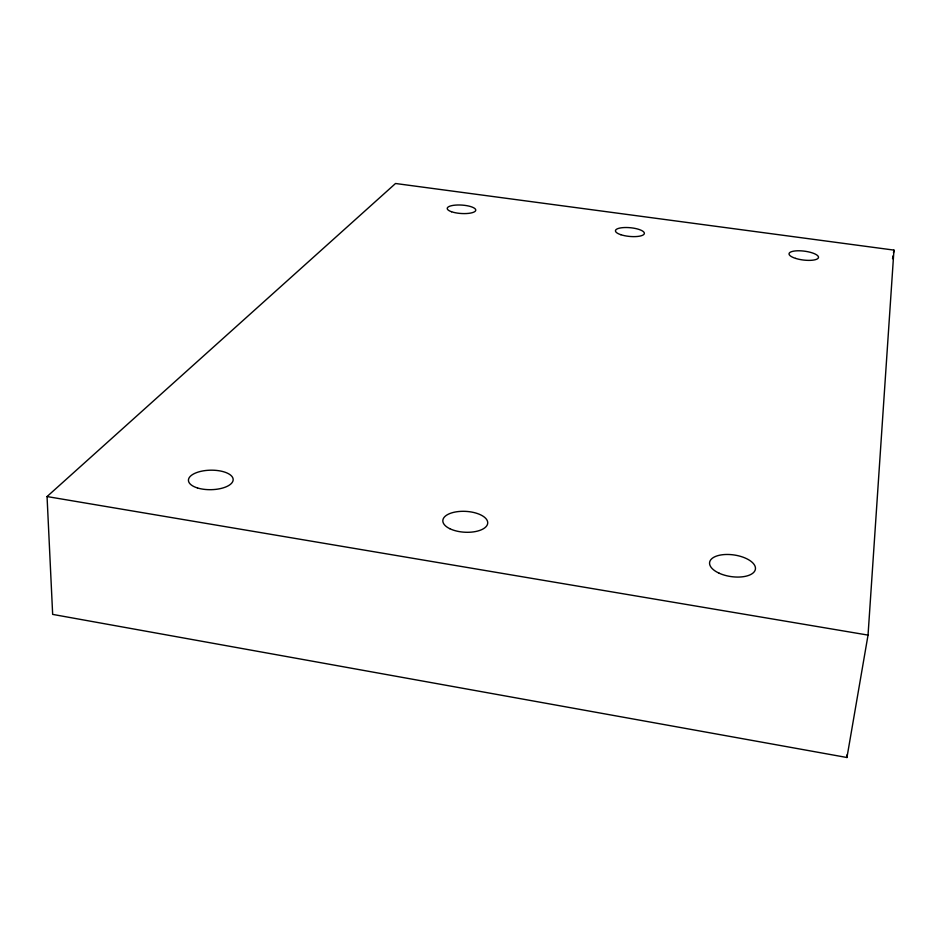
<?xml version="1.0" encoding="UTF-8"?>
<svg xmlns="http://www.w3.org/2000/svg" width="941" height="941" viewBox="0 0 941 941"><rect width="100%" height="100%" fill="white"/><g stroke="black" fill="none" stroke-linecap="round" stroke-linejoin="round"><path stroke-width="1.41" d="M868.037 635.104L893.95 250.106L395.526 183.495L47.05 496.554L52.661 614.391L846.947 757.505L868.037 635.104L47.05 496.554M846.947 757.505L847.182 754.576M892.55 258.728L893.021 255.858M893.48 252.976L893.95 250.106M620.848 234.709A14.503 4.364 5.4 0 0 644.197 233.968A14.503 4.364 5.4 0 0 624.706 227.534A14.503 4.364 5.4 0 0 620.848 234.709M795.627 258.399A14.856 4.47 7.2 0 0 818.482 257.54A14.856 4.47 7.2 0 0 797.168 250.8A14.856 4.47 7.2 0 0 795.627 258.399M451.539 211.749A14.303 4.223 3.6 0 0 475.334 211.125A14.303 4.223 3.6 0 0 457.585 204.997A14.303 4.223 3.6 0 0 451.539 211.749M449.751 528.666A22.466 10.433 3.2 0 0 487.062 525.266A22.466 10.433 3.2 0 0 459.008 511.492A22.466 10.433 3.2 0 0 449.751 528.666M197.481 487.956A22.372 9.751 -1 0 0 233.015 480.745A22.372 9.751 -1 0 0 201.915 471.112A22.372 9.751 -1 0 0 197.481 487.956M719.206 573.234A23.149 10.916 8.3 0 0 755.364 569.399A23.149 10.916 8.3 0 0 722.959 554.684A23.149 10.916 8.3 0 0 719.206 573.234"/></g></svg>
